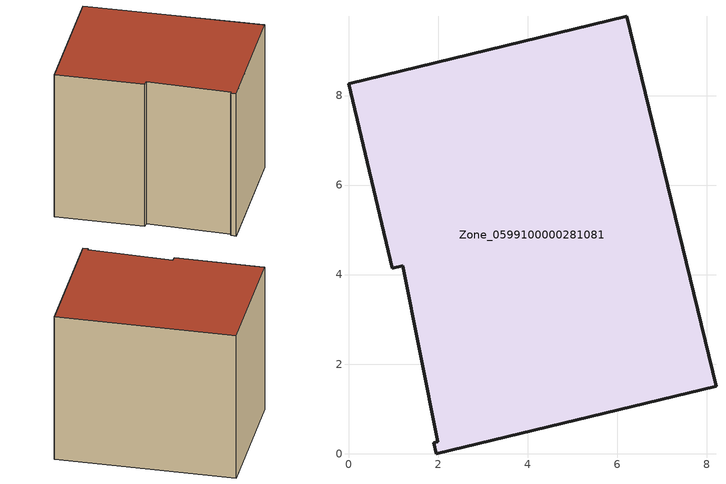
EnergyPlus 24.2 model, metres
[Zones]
Zone_0599100000281081
 floor ground (C_G): 2,0.27 1.21,4.2 0.98,4.14 0,8.27 6.22,9.77 8.21,1.51 1.96,0 1.9,0.24 z0
 wall outside (C_F): 1.96,0 8.21,1.51 6.22,9.77 0,8.27 0.98,4.14 1.21,4.2 2,0.27 1.9,0.24 1.96,0 z0:7.51
 roof outside (C_R): 1.21,4.2 2,0.27 1.9,0.24 1.96,0 8.21,1.51 6.22,9.77 0,8.27 0.98,4.14 z7.51
[BUILDING]
Pand.0599100000281081: North Axis=0; Terrain=City; Loads Convergence Tolerance Value=0.04; Temperature Convergence Tolerance Value=0.4; Solar Distribution=FullExterior; Maximum Number of Warmup Days=25; Minimum Number of Warmup Days=1
[Site:Location]
Rotterdam.The.Hague.AP_ZH_NLD Design_Conditions: Latitude=51.96; Longitude=4.45; Time Zone=1; Elevation=-4.5
[SITE:GROUNDTEMPERATURE:BUILDINGSURFACE]
18, 18, 18, 18, 18, 18, 18, 18, 18, 18, 18, 18
[MATERIAL] Thermal Absorptance=0.9; Solar Absorptance=0.7; Visible Absorptance=0.7
Name | Roughness | Thickness | Conductivity | Density | Specific Heat
G.TC.1965-1974 | MediumSmooth | 0.15 | 0.882353 | 540 | 1210
F.TC.1965-1974 | Rough | 0.3 | 0.697674 | 1920 | 840
R.TC.1965-1974 | MediumRough | 0.2 | 0.232558 | 1500 | 1000
[CONSTRUCTION]
C_G: G.TC.1965-1974
C_F: F.TC.1965-1974
C_R: R.TC.1965-1974
[ZONE]
Zone_0599100000281081: Type=1; Multiplier=1; Ceiling Height=Autocalculate; Volume=Autocalculate; Floor Area=autocalculate; Part of Total Floor Area=Yes
[ZONEINFILTRATION:DESIGNFLOWRATE]
Infil_Zone_0599100000281081: Zone or ZoneList or Space or SpaceList=Zone_0599100000281081; Schedule=AlwaysOn; Design Flow Rate Calculation Method=Flow/Area; Flow Rate per Floor Area=0.003; Constant Term Coefficient=1; Temperature Term Coefficient=0; Velocity Term Coefficient=0; Velocity Squared Term Coefficient=0
[HVACTEMPLATE:ZONE:IDEALLOADSAIRSYSTEM]
Zone_0599100000281081: Maximum Heating Supply Air Temperature=50; Minimum Cooling Supply Air Temperature=13; Maximum Heating Supply Air Humidity Ratio=0.0156; Minimum Cooling Supply Air Humidity Ratio=0.0077; Heating Limit=NoLimit; Cooling Limit=NoLimit; Dehumidification Control Type=ConstantSensibleHeatRatio; Cooling Sensible Heat Ratio=0.7; Dehumidification Setpoint=60; Humidification Control Type=None; Humidification Setpoint=30; Outdoor Air Method=None; Outdoor Air Flow Rate per Person=0.00944; Outdoor Air Flow Rate per Zone Floor Area=0; Outdoor Air Flow Rate per Zone=0; Demand Controlled Ventilation Type=None; Outdoor Air Economizer Type=NoEconomizer; Heat Recovery Type=None; Sensible Heat Recovery Effectiveness=0.7; Latent Heat Recovery Effectiveness=0.65
[ZONECONTROL:THERMOSTAT]
ThermostatControl_Zone_0599100000281081: Zone or ZoneList=Zone_0599100000281081; Control Type Schedule=DualSetpointControlType; Control 1=Thermostat_Zone_0599100000281081; Temperature Difference Between Cutout And Setpoint=0
[THERMOSTATSETPOINT:DUALSETPOINT]
Thermostat_Zone_0599100000281081: Heating Setpoint Temperature Schedule=HeatingSetpoint_Zone_0599100000281081; Cooling Setpoint Temperature Schedule=CoolingSetpoint_Zone_0599100000281081
[SCHEDULE:COMPACT]
HeatingSetpoint_Zone_0599100000281081: Through: 12/31, For: AllDays, Until: 24:00, 21
CoolingSetpoint_Zone_0599100000281081: Through: 12/31, For: AllDays, Until: 24:00, 24
DualSetpointControlType: Through: 12/31, For: AllDays, Until: 24:00, 4
AlwaysOn: Through: 12/31, For: AllDays, Until: 24:00, 1
